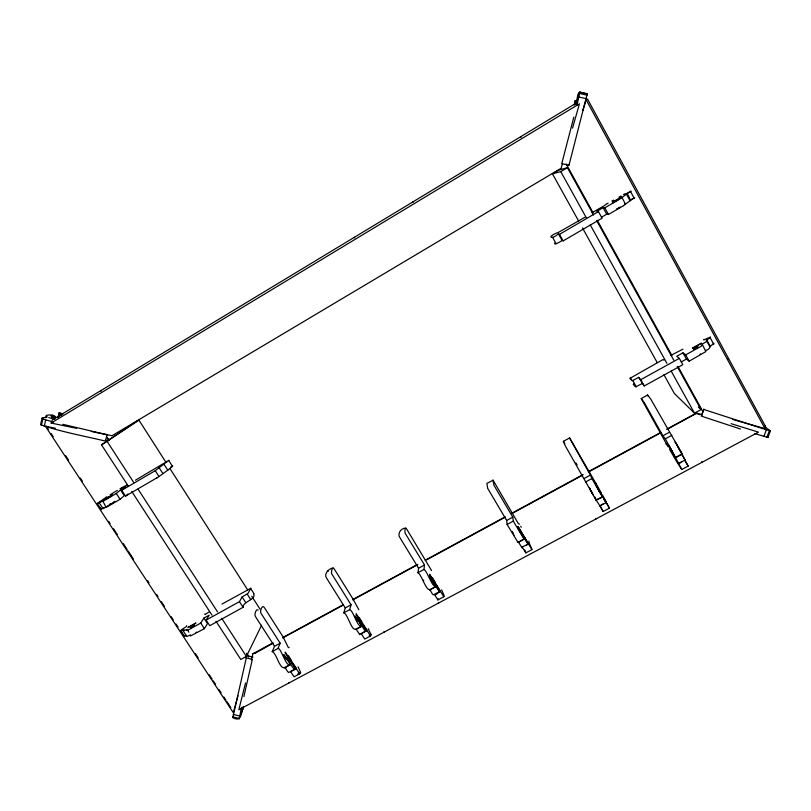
<?xml version="1.0" encoding="UTF-8"?>
<svg xmlns="http://www.w3.org/2000/svg" width="811" height="811" viewBox="0 0 811 811"><rect width="100%" height="100%" fill="white"/><g stroke="black" fill="none" stroke-linecap="round" stroke-linejoin="round"><path stroke-width="1.22" d="M522.172 547.03L528.539 543.917L526.501 545.012M522.456 547.435L525.852 552.879L531.955 549.615L529.188 542.964M431.797 579.875L429.435 576.317A3.913 0.791 62.1 0 0 429.232 576.124L435.7 586.262M243.858 706.351C240.928 711.267 242.246 723.118 232.798 717.593L246.443 657.285M525.852 552.879L524.859 550.02M239.184 719.083L241.496 707.425M436.288 585.197L436.105 584.609A2.828 0.568 62.1 0 0 435.963 584.325L429.607 574.269A3.619 0.72 62 0 0 429.597 574.441L436.267 585.36M290.602 664.371L284.813 667.737L290.602 664.371L294.302 669.582L295.285 668.588A1.764 0.608 63.8 0 1 295.397 668.396L296.045 668.801L290.399 671.832M62.873 414.451L60.115 412.718L59.122 412.911L59.325 413.965L61.251 415.09M295.285 668.588L291.95 663.398M439.694 592.081C441.366 588.35 436.44 596.349 434.26 594.453M435.72 586.657L429.749 589.871L435.72 586.657L431.898 580.382M436.136 584.224L440.343 591.381L436.115 584.508M433.784 594.767C432.618 595.619 430.864 590.611 429.769 589.597M524.17 536.537L524.646 537.815L518.016 526.451M574.806 102.602L574.441 104.812M362.74 623.679L367.089 630.117L361.159 633.776M732.556 419.419L765.016 428.644L765.32 426.099M435.659 586.576L435.223 586.221A2.636 0.527 62.2 0 0 435.193 586.323C431.776 586.373 427.194 570.873 423.95 569.464L424.518 564.993L405.997 534.621C404.01 533.273 404.912 525.122 406.97 529.522L431.543 570.538M170.584 467.187C180.265 461.337 153.289 480.801 157.02 477.76L125.512 496.139L121.721 490.3L125.887 486.782L120.525 489.915L124.276 495.673L120.099 499.292L106.353 507.27L106.9 506.469L103.038 508.609L99.256 502.84L100.382 501.847L97.33 503.53L101.081 509.257L104.092 507.493M429.749 589.871L429.242 589.435A2.626 0.547 62.2 0 0 429.212 589.536C425.755 589.688 421.213 574.036 417.939 572.718L418.577 568.207L400.046 537.886C396.934 533.912 400.816 528.184 405.713 528.022M243.026 706.797L242.671 709.554L243.28 707.283M106.18 507.311C101.557 499.738 104.477 500.357 99.266 502.85M357.925 619.675L355.502 616.218A3.862 1.075 62.7 0 0 355.279 616.036L354.975 616.046A2.23 0.618 62.7 0 0 355.025 616.38C362.284 628.596 353.454 611.291 361.848 625.94M573.823 117.108L561.749 163.66L568.977 165.272L587.326 93.559L586.769 94.441M575.263 103.94L575.344 102.926L574.705 104.609M576.834 105.288L579.926 91.917L578.517 95.11L578.669 92.799L577.777 95.11L576.074 103.97M241.516 712.149L242.266 708.348M574.249 104.832L575.212 100.544L577.594 101.071M439.775 591.118L436.49 585.724M574.695 104.213L575.212 100.544M107.103 434.331L105.501 441.113C83.827 435.882 61.545 432.03 40.55 424.69L42.152 417.918L47.21 416.986L46.298 415.678L46.724 415.252C49.228 414.826 56.709 414.218 54.54 418.669M41.422 425.268L42.871 418.821L42 418.243M45.822 417.807L46.298 415.678M44.23 426.353L45.68 419.895L42.871 418.821M243.878 696.619L252.343 659.343L245.926 657.853M51.792 417.381L52.269 415.262M54.002 418.871L55.026 416.55M54.165 419.338L54.884 416.175M58.078 417.604L59.122 412.911M58.473 416.935L59.426 412.769M105.501 441.113L105.744 440.079M248.156 655.866L246.889 653.291M578.081 97.016L576.357 104.173M245.53 682.994L238.799 709.777L758.457 432.151L731.076 423.677M251.349 659.86L252.88 653.778L272.891 642.91M360.429 633.726L359.841 634.638L356.059 629.204L361.888 626.072L365.508 631.404L366.369 630.35L366.927 630.806L362.659 624.004M110.387 504.564L111.269 503.966M358.857 609.73L352.836 598.741L334.487 569.363C332.409 565.034 330.148 573.336 332.429 574.999L351.072 604.793L345.283 607.936L343.783 612.863C347.331 613.167 351.487 630.674 355.38 629.214A2.595 0.73 63 0 1 355.431 629.103L355.999 629.488L361.888 626.072M356.455 614.089L362.507 623.821A2.798 0.77 62.8 0 1 362.629 624.105L362.781 624.703A4.004 1.095 62.8 0 1 362.73 624.886L356.009 614.17A3.568 0.983 62.7 0 1 356.039 613.988L356.303 613.968M238.008 695.777L233.304 712.717L45.558 426.414L46.278 426.13L48.366 429.303M562.53 163.406L561.151 168.272L111.948 435.74L91.268 431.432M572.536 128.128L579.429 103.808L51.123 423.048L76.67 428.38M255.049 653.321L273.003 643.194M343.783 612.863L349.632 609.69L351.072 604.793M705.621 350.494C711.267 349.206 708.692 345.456 713.67 344.178L713.923 343.266L713.153 343.479M286.638 658.086L284.124 654.73A3.822 1.338 63.5 0 0 283.901 654.548L283.546 654.71A2.2 0.77 63.4 0 0 283.566 654.943C290.754 667.514 282.248 648.932 290.581 664.239M582.795 110.448L586.13 99.753L587.529 99.074L765.32 426.099M440.353 591.229L443.84 596.744L437.91 599.917L434.432 594.362L439.38 591.716M103.027 508.598L104.051 507.615M443.84 596.744L444.195 595.619L441.61 589.881M710.233 346.246L706.716 339.89L710.243 337.883L710.497 336.981L703.705 339.971L703.938 339.383M437.91 599.917L438.295 598.782M703.897 409.018L701.292 416.104L740.453 429.009M703.157 411.278L701.799 414.938M763.85 436.511L766.385 429.789L770.45 430.783L767.916 437.484L754.514 433.54M766.871 437.311L769.406 430.6M289.507 671.913C288.24 674.61 285.898 667.848 284.925 667.423M291.889 661.776L296.319 668.051L296.045 668.801L291.757 662.121M283.972 667.848C279.065 667.605 276.541 653.281 272.212 651.598L274.534 646.276L280.18 643.214L261.436 613.968C259.023 612.021 262.379 603.394 264.508 607.824L282.958 636.676L288.381 647.644L289.162 647.482M285.513 652.389L291.605 661.938A2.757 0.953 63.6 0 1 291.717 662.232L291.818 662.851A3.954 1.369 63.5 0 1 291.737 663.033L284.985 652.52A3.528 1.227 63.4 0 1 285.036 652.318L285.35 652.277M51.123 423.048L51.985 420.95M272.212 651.598L277.93 648.506L280.18 643.214M682.933 349.176L670.809 355.39M233.274 716.711L232.798 717.593M215.959 621.226L240.786 659.475L246.402 656.434L261.578 625.301M253.64 593.987C256.641 599.319 242.479 601.732 243.087 607.307L209.775 625.707L206.136 620.101L209.238 615.143L203.906 618.094L200.753 623.081L188 630.127A5.19 1.004 -34 0 1 187.453 630.38L186.824 630.512L187.229 629.63A3.741 0.72 -34 0 0 187.3 629.508L188.841 632.174M97.32 503.53L104.366 498.481M370.515 635.966L366.988 630.522L361.209 633.624L364.727 639.058L370.515 635.966L371.144 634.709L368.295 629.072L368.782 628.93M221.961 604.083L250.842 588.239L247.994 593.419L242.114 596.937L239.458 601.661L206.136 620.101M625.159 204.321L630.188 200.702C623.071 189.764 628.93 193.555 630.188 200.702M190.382 634.922L186.865 636.554L183.215 630.988L184.016 629.559L180.873 630.968L184.482 636.473L186.53 635.378M190.727 635.398L190.484 635.783A5.515 1.105 -34.1 0 0 190.443 635.996L204.392 628.677L207.504 623.618L203.906 618.094M713.67 344.178L710.254 337.863M296.127 668.538L299.725 673.819L294.079 676.84L290.52 671.518L296.157 668.497M299.725 673.819L300.617 672.441L298.063 666.774M187.027 629.397L183.215 630.988M101.203 508.963L102.703 507.97M709.818 346.672L706.381 340.377L706.736 339.91M630.654 200.358L634.648 197.702L633.928 198.036M627.015 193.768L631.07 191.132L624.429 194.752L624.977 193.93M109.11 440.414L107.052 437.23L108.765 440.758M706.381 340.377L706.726 341.451L702.164 344.168L705.773 351.386A6.022 1.308 -27.5 0 1 705.773 351.619L689.157 361.199L686.41 359.091L682.963 352.846L676.719 356.303L679.344 358.371L682.832 364.686L644.218 385.975L638.662 377.368L632.316 380.754L629.863 378.392L663.114 359.506L663.935 360.216M604.337 205.659L592.03 212.766M604.54 205.467L606.709 203.966M135.437 480.213L168.941 460.293L155.236 470.704L121.721 490.3M125.512 496.139L127.986 493.98M634.172 198.239L630.603 191.639M103.646 500.874L116.297 493.473L120.525 489.915M184.786 635.429L184.472 636.463M111.715 503.59L112.344 503.276M492.926 480.061L493.98 485.333L512.775 517.154L513.292 521.108L523.146 537.734L524.545 538.94L518.391 542.245L517.965 541.789L517.945 542.366L507.098 524.464L506.662 520.469L487.644 488.303L486.884 483.376L493.108 480.234L518.219 523.419L519.516 524.241M626.589 194.113L621.023 198.35L604.824 207.849L603.1 207.687L596.795 211.377L598.437 211.59L602.076 218.2L565.409 239.59L563.128 240.908L562.064 240.35L558.404 233.821C551.034 240.522 546.127 236.528 558.404 232.392L584.812 217.328M612.812 202.121L621.753 197.012M617.181 208.802L616.583 209.309L620.283 207.231M128.402 486.286L101.517 444.854L138.863 420.037L166.073 462.503M101.517 444.854L138.863 420.037M105.146 497.924L107.001 496.737M209.38 611.747L205.061 614.545L204.767 613.998M333.139 567.943C328.901 568.41 323.427 573.985 326.63 578.182L345.283 607.936M624.531 204.078L625.352 203.602M127.104 484.968L121.974 487.624M110.255 494.74L115.091 491.77M115.841 491.314L117.342 490.391M120.028 488.739L121.64 487.806M52.411 419.895L577.604 102.298M623.608 205.639L625.23 204.352M554.927 242.854C552.544 246.595 563.635 239.924 562.013 240.289M633.857 383.694L633.269 384.485L635.631 386.938L642.119 383.552M578.77 221.271L552.433 173.807L558.444 170.229L567.416 167.674L593.54 214.976M552.433 173.807L560.776 171.628L567.416 167.674M621.915 197.337L625.362 203.977M612.71 202.111L621.692 197.012M616.482 200.499C604.611 207.535 622.848 197.144 616.593 200.499M598.437 211.59L559.468 234.369L558.404 233.821M601.438 217.287L606.699 214.216L608.463 214.469L623.497 205.71M109.515 504.33L110.316 503.864M113.793 502.039L114.878 501.401M107.214 506.216L110.813 504.118M113.276 502.739L114.179 502.212L110.854 504.371M617.516 208.609L618.54 208.011M619.097 207.687L619.949 207.19M607.226 203.662L608.138 203.145M103.484 500.965L102.429 501.512M611.899 201.057L613.542 200.135M618.864 197.174L621.044 195.968M679.344 358.371L640.72 379.71L638.662 377.368M682.963 352.846L685.68 354.863L700.765 346.51A5.667 1.186 -27.6 0 0 701.434 346.094L702.032 344.868M681.199 361.97L686.41 359.091M700.045 354.214L700.603 353.91M195.948 632.438L196.526 632.124M596.176 500.357L565.216 445.705L563.371 441.316L569.626 437.96L596.44 484.329M666.855 444.651L641.207 398.596L647.543 395.018L650.584 398.83L682.173 453.917L675.634 457.759L675.34 457.181M629.894 200.246L633.158 198.452M663.925 374.702L674.336 393.467L694.49 413.174L701.039 409.616L677.246 366.531M282.897 637.487L342.941 604.894M352.957 599.461L417.442 564.466M425.228 560.239L505.283 516.789M511.964 513.17L583.119 474.547M588.685 471.526L660.955 432.304M666.52 429.283L696.537 412.992L702.498 414.837M282.644 637.963L343.306 605.047M352.744 599.927L417.787 564.628M426.698 559.793L504.655 517.489M512.451 513.262L582.612 475.185M589.131 471.647L660.965 432.668M668.244 428.715L696.213 413.539M418.577 568.207L424.518 564.993M506.662 520.469L512.775 517.154M584.113 478.5L590.388 475.094L569.606 437.981M641.258 398.576L644.37 402.763L662.891 435.801L669.328 432.314M417.939 572.718L423.95 569.464M507.098 524.464L513.292 521.108M585.512 482.018L591.868 478.581L590.388 475.094M662.891 435.801L665.304 438.832L671.822 435.304M518.391 542.245L524.504 538.697L528.235 544.617L528.164 543.623L528.508 544.059M596.186 500.346L595.984 499.829L602.654 496.93M678.919 463.851L675.482 457.566L681.96 454.089L685.376 460.384L684.869 459.776M599.846 505.871L596.237 500.144L602.644 496.971L602.33 496.504L602.644 496.971M600.829 505.162L602.918 504.047M679.537 462.969L681.676 461.814M600.921 505.375L606.141 502.577L595.74 484.562L606.141 502.577M679.679 463.152L684.879 459.949M297.809 673.941L300.617 672.441M369.228 635.733L371.144 634.709M599.795 505.75L603.151 511.538L609.416 508.183L605.908 501.664M677.641 463.162L681.777 469.488L688.204 466.051L685.042 460.283M623.456 194.63L624.348 194.184M727.609 358.949L728.572 358.513M252.88 653.778L255.191 652.865M665.851 443.992L666.662 443.779M61.362 415.455L60.419 415.637M61.241 415.232L58.554 415.506L59.244 416.489M439.674 592.111L435.74 586.394M54.479 416.753L51.012 416.013L54.276 417.979M284.276 667.341L284.813 667.737M327.411 571.086L328.1 571.573M45.558 426.414L55.341 428.208M579.977 92.14L587.377 93.782M579.601 92.261L585.745 93.62M579.723 93.508L587.123 95.151M578.922 97.046L586.323 98.689M107.022 434.747L62.873 424.325M247.72 655.856L253.012 657.082M233.223 714.471L239.63 715.971M232.818 716.904L239.215 718.394M45.68 419.895L53.627 421.963M696.72 413.681L700.146 414.735M54.824 419.459L48.741 417.553M766.385 429.789L703.715 409.433M61.778 414.786L61.656 414.715A5.048 1.358 11.8 0 1 61.17 414.441L60.49 413.671M766.273 427.346C766.922 428.918 767.47 428.664 770.45 430.783M767.024 436.612L767.916 437.484M258.233 609.994C256.104 608.047 253.62 615.397 255.779 617.07L274.534 646.276M698.332 407.092L701.039 409.616M675.35 457.181L675.705 457.617L665.304 438.832M361.818 626.366L361.321 625.93A2.595 0.72 62.9 0 0 361.209 626.082C357.124 627.116 353.373 610.399 349.632 609.69M688.204 466.051L684.798 460.618M518.047 526.461L528.559 544.09L524.372 537.054M605.776 501.989L606.131 502.861L603.749 498.836M100.676 390.709L101.122 391.237M563.381 441.306L564.861 443.759M668.457 445.472L674.945 457.059L668.568 445.675M678.908 463.862L678.361 463.152L681.777 469.488M675.715 442.765L678.047 446.82M589.638 488.192L590.195 489.286M589.475 487.948L589.81 488.415M512.146 531.509L513.008 533.557M51.134 433.54L53.222 436.713M65.701 455.762L68.479 459.989M80.269 477.983L82.357 481.156M99.692 507.605L101.081 509.724M108.715 521.361L110.103 523.48M113.57 528.772L116.338 532.999M116.845 533.76L117.392 534.591M123.282 543.583L125.36 546.756M125.756 547.354L127.094 549.402M128.138 550.983L131.2 555.667M131.433 556.022L133.379 558.982M147.561 580.615L148.95 582.734M156.574 594.372L157.963 596.48M161.43 601.772L164.369 606.253M171.141 616.583L173.27 619.827M175.997 623.994L178.085 627.167M180.853 631.404L182.941 634.577M195.421 653.625L198.198 657.853M209.299 674.782L212.066 679.01M213.313 680.916L213.709 681.504M214.155 682.193L215.544 684.302M219.011 689.593L221.089 692.766M223.866 697.004L225.945 700.177M226.847 701.556L228.56 704.161M228.722 704.404L230.8 707.587M116.297 493.473L120.099 499.292M200.753 623.081L204.392 628.677M131.767 491.476L212.036 615.174M246.716 653.859L248.774 657.042L248.267 655.41M107.184 441.478L133.927 482.778M138.042 489.124L217.591 611.96M221.707 618.306L246.402 656.434M277.93 648.506C280.768 647.137 286.131 667.321 289.801 664.452A2.565 0.892 63.7 0 1 289.872 664.331L290.5 664.685L286.628 658.644M158.956 467.44L162.687 473.259M242.114 596.937L245.703 602.522M155.236 470.704L159.017 476.584M239.458 601.661L243.087 607.307M677.256 462.605L669.704 449.659M354.316 237.329L354.691 237.907M168.688 460.405L172.368 466.153M250.508 588.249L254.046 593.764M170.158 468.87L247.69 589.911M251.775 596.288L259.936 609.02M288.452 655.734L291.331 660.225M164.096 464.429L167.836 470.258M247.223 594.098L250.812 599.694M518.351 542.001L522.122 547.912L522.01 547.09M359.253 617.566L362.122 622.138M362.943 625.251L366.258 630.542M357.975 620.212L361.757 626.285M423.352 580.078L423.727 580.686M432.608 578.02L435.456 582.693M528.539 543.917L531.955 549.615M412.698 202.02L413.002 202.537M513.515 534.408L513.992 535.219M524.869 538.23L528.123 543.745M512.552 532.188L512.907 532.776M520.54 531.823L524.484 538.849M602.299 495.967L601.721 494.842M701.677 461.702L702.042 462.331M668.041 446.78L667.068 445.036M609.416 508.183L606.06 502.394M591.868 478.581L602.512 496.961L598.569 489.773M575.911 462.919L577.138 465.048M595.152 497.69L595.669 498.664M591.128 490.898L592.273 492.875M594.595 496.91L595.487 498.461M590.084 489.449L593.074 494.801L592.344 493.372M596.399 486.215L599.4 491.395L598.883 490.432M601.286 492.936L596.703 484.796M602.654 495.379L604.519 498.694M682.061 454.18L678.381 447.601L678.807 448.189M552.524 237.268L556.133 243.716M632.833 380.592L636.29 386.766M630.309 377.693L631.445 379.72M600.211 505.952L603.151 511.538M559.468 234.369L563.128 240.908M640.72 379.71L644.218 385.975M676.009 443.445L677.378 445.898M677.722 446.516L681.22 452.852M675.016 442.188L675.583 443.201M681.504 453.957L684.829 459.725M595.73 518.462L596.024 518.979M560.776 171.628L586.535 218.159M590.215 224.809L666.895 363.308M671.184 371.073L694.49 413.174M582.45 227.891L657.184 362.558M604.773 499.14L605.918 501.664A1.206 1.186 22.2 0 0 606.192 501.35M566.139 163.913L593.044 212.644M597.322 220.389L671.924 355.502M678.037 366.582L702.498 410.873M596.582 220.47L673.718 360.145M604.824 207.849L608.463 214.469M685.68 354.863L689.157 361.199M603.1 207.687L606.699 214.216M586.13 99.753L765.016 428.644M520.753 526.278L521.311 527.292M520.763 136.674L521.108 137.323M648.06 396.072L647.543 395.018M520.753 532.523L521.179 533.516L517.935 527.92L524.443 538.575M438.457 602.391L438.771 602.989M384.069 631.566L384.333 632.073M288.544 682.467L288.848 683.085M528.802 541.15L529.178 542.022M186.571 625.707L186.712 626.335L181.137 629.985L180.863 630.968M568.896 164.349L568.977 165.272M595.791 483.407A1.196 1.176 18.4 0 1 596.46 483.498M195.755 623.051L195.684 623.203A5.038 0.973 -33.9 0 1 195.563 623.375L187.939 627.592A5.444 1.044 -33.9 0 1 188.051 627.41L195.755 623.051M106.535 498.826L110.397 496.433L106.606 498.775M697.886 346.976L693.709 349.46A2.96 0.618 -27.6 0 1 693.517 349.47L693.598 349.176A3.406 0.72 -27.6 0 1 693.76 349.024L697.886 346.976M194.498 625.443L194.437 625.555A2.707 0.527 -34 0 1 194.184 625.839L190.737 627.734L194.214 625.433A3.122 0.608 -34 0 1 194.366 625.413L194.498 625.443M692.452 348.051L692.493 348.172A5.495 1.146 -27.6 0 0 692.604 348.233L701.657 343.215A5.951 1.237 -27.6 0 0 701.556 343.144L692.452 348.051M112.192 494.943L104.274 499.637L112.161 494.963M672.481 452.041L669.247 446.303L672.481 452.031"/></g></svg>
